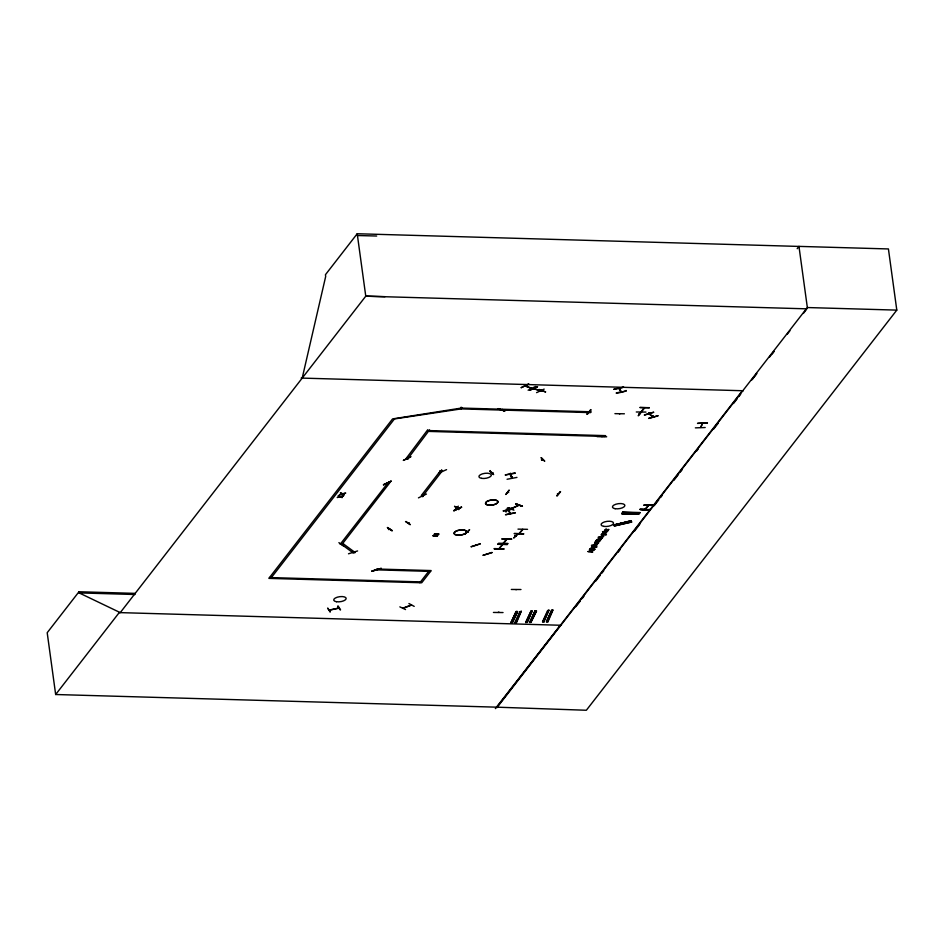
<?xml version="1.0" encoding="UTF-8"?>
<svg xmlns="http://www.w3.org/2000/svg" width="944" height="944" viewBox="0 0 944 944"><rect width="100%" height="100%" fill="white"/><g stroke="black" fill="none" stroke-linecap="round" stroke-linejoin="round"><path stroke-width="1.42" d="M493.429 612.444L503.034 612.55M494.243 548.901L503.707 549.172M503.848 548.889L494.396 548.594M498.408 543.52L508.061 543.579L498.42 543.437M606.673 436.789L597.033 436.635M636.291 411.985L645.944 412.068M514.244 533.714L523.849 533.867L514.397 533.395M649.507 509.772C629.943 507.376 645.79 512.285 649.484 509.312M644.351 414.959L653.696 412.292M644.528 415.053L653.519 412.209M348.501 553.786L357.587 550.942M510.232 474.761L511.754 478.195M512.096 478.124L511.931 476.862M341.067 544.263L342.07 543.945M388.48 529.431L389.471 529.336M408.103 523.035L409.259 522.834L408.351 523.118M456.672 508.049L455.905 508.32M640.044 512.616L622.592 512.38L639.926 512.627M702.607 423.219L702.265 423.231M383.642 484.803L391.005 481.18M391.288 481.263L383.358 484.779L391.005 481.239M403.395 460.318L410.758 456.754M410.746 456.731L403.466 460.424M418.452 497.866L426.464 494.042M521.194 387.606L528.841 384.066M529.867 390.202L537.478 386.651M497.866 408.835L504.721 410.982L497.901 408.752M498.208 408.587L504.804 411.029M513.961 510.161L507.447 507.789M705.192 427.526L695.362 427.868M405.542 609.553L399.855 606.862M302.21 378.096L325.68 276.486L325.444 274.704L357.21 233.746L798.388 246.408M338.896 542.647L343.215 545.821M405.519 521.607L410.333 524.699L406.026 521.477M327.828 608.243L330.258 612.042L327.78 608.266M465.191 534.033L469.593 529.832M465.097 533.938L469.463 529.749M454.524 510.492L458.324 506.161M505.925 494.491L509.205 490.089L505.842 494.361M590.838 410.085L586.944 414.322L590.72 409.578M590.743 409.991L587.38 414.263M631.147 521.359L630.852 520.781L613.565 525.23L631.04 521.017M631.784 521.997L614.166 525.997L631.583 521.949M631.017 521.206L613.435 525.065L630.863 520.887M499.022 548.747L502.326 544.617M601.729 436.612L602.142 436.6M621.895 513.276L639.135 513.76L621.624 513.772L638.994 513.961L622.002 513.288M622.804 512.108L622.521 512.627L639.725 512.875M494.373 548.688L503.848 548.948M522.15 529.844L522.87 529.442M522.799 529.525L519.389 533.631M645.071 509.559L648.599 505.359L644.669 509.571L645.094 509.111M491.895 472.791L493.063 472.637L492.084 472.72M542.611 459.669L541.443 459.822L542.505 459.551M533.702 388.657L540.051 390.946M603.11 536.168C590.201 538.481 606.921 536.806 603.145 536.086M407.147 458.76L408.174 458.831L407.43 458.595M422.051 495.494L422.782 495.753L421.885 495.683M422.192 496.332L423.101 496.367M441.544 471.127L442.264 471.386L441.863 470.147M456.861 508.58L457.097 508.958M531.413 388.397L524.958 386.002L525.678 386.261M516.226 611.417L510.787 623.193L517.194 611.393M511.365 623.146L516.333 611.417M517.005 611.606L511.978 622.922M512.321 623.111L517.654 611.547L512.073 622.922M520.533 611.488L514.976 622.839M514.787 623.04L519.955 611.535M521.147 611.264L515.931 622.804M516.392 622.957L521.241 611.264M531 611.051L525.678 622.592L531.189 610.839M526.315 622.568L531.649 611.004L526.068 622.379M527.389 622.509L532.239 610.803L526.929 622.344M535.236 610.709L530.363 622.438L529.643 622.474L535.142 610.721M529.737 622.462L534.953 610.933M530.268 622.438L535.484 610.91M530.976 622.214L536.558 610.839L530.882 622.226M542.706 621.73L548.263 610.379M542.517 621.943L547.685 610.426M548.877 610.154L543.378 621.907L544.122 621.86M544.004 621.884L548.971 610.154M546.659 621.6L551.567 610.261L552.334 610.225L547.119 621.766M546.375 621.825L551.685 610.284M552.216 610.249L546.753 621.6M548.086 621.73L547.331 621.789L552.83 610.036M547.968 621.754L552.936 610.025M707.457 422.841L697.51 423.372L707.351 422.959M700.649 427.396L702.607 423.278L700.708 427.384M503.919 543.012L503.128 543.414L506.539 539.166M498.172 612.432L498.869 612.031M516.25 589.705L515.861 589.646M619.842 413.897L619.453 413.838M621.435 391.878L619.181 388.267M518.976 533.679L522.469 529.466M341.303 544.381L341.976 543.98M455.61 508.202L456.389 507.943M329.055 610.107L338.825 608.03M512.167 478.065L510.267 473.369M134.862 593.363L78.977 591.758L47.2 632.716L55.661 694.513L496.839 707.174L742.35 390.733M55.661 694.513L119.263 612.538M271.341 577.61L394.439 418.947L461.12 408.905L590.578 412.622L591.215 411.785L461.758 408.079L461.12 408.905L460.837 407.36M338.247 495.541L339.899 496.662L337.209 497.488L340.265 496.839L342.235 497.606L340.949 496.674L343.592 495.86L340.572 496.497L338.577 495.706M340.395 492.78L342.047 493.901L339.356 494.715L342.412 494.078L344.383 494.845L343.097 493.901L345.74 493.087L342.719 493.724L340.725 492.945M427.726 429.78L405.778 458.973L407.643 458.607M387.5 483.269L388.397 483.34L387.736 483.104L340.159 544.31L341.999 544.358L389.577 483.045L387.677 483.08M407.619 459.02L429.567 429.827M440.046 471.339L421.295 495.506L423.136 495.553L441.886 471.386L440.046 471.339L439.939 470.572M433.249 535.932L434.547 533.95L438.807 534.009L437.296 536.05L433.131 535.779L437.296 536.05M419.879 582.719L428.694 571.344M797.184 248.697L798.966 246.384L888.422 248.945L896.8 310.116L586.354 710.254L496.839 707.174M496.91 707.681L807.344 307.543L798.966 246.384M575.84 606.709L580.348 600.903M582.141 598.579L583.947 596.266M595.652 581.174L600.16 575.368M601.965 573.043L603.759 570.719M618.178 552.146L619.972 549.821M634.392 531.248L639.796 524.274M654.204 505.701L658.711 499.895M660.505 497.571L662.31 495.258M674.028 480.154L678.524 474.348M680.329 472.035L682.134 469.711M696.542 451.138L698.348 448.813M713.652 429.072L718.16 423.266M733.476 403.536L737.075 398.887M738.881 396.563L740.674 394.238M751.436 380.373L756.805 373.458L752.38 379.228M769.336 357.304L773.82 351.534M787.249 334.223L789.927 330.766M803.356 313.455L806.046 309.998M495.352 708.602L560.394 625.258M772.192 353.847L773.986 351.534M456.554 507.565L457.533 507.424L457.58 508.497M508.651 492.272L507.766 492.284M507.435 508.875C508.167 510.421 505.123 509.548 507.388 509.937M509.654 507.66L505.807 511.967L509.182 507.707M497.984 544.169L507.447 544.464L497.818 544.31M511.601 539.036L501.972 539.024L511.471 539.201M499.199 548.44L502.68 544.641M614.922 413.649L624.385 413.791M557.597 493.688L558.435 493.736M560.583 491.694L557.208 495.942M649.33 407.678L639.855 407.501L649.319 407.796M644.386 407.69L641.047 411.903M644.74 407.714L638.238 415.797L641.613 411.537M511.329 589.457L520.97 589.516M475.611 545.431L475.894 545.313M487.269 553.998L487.635 553.868M542.505 459.716L541.549 459.799M527.543 529.324L517.985 529.124M540.428 390.84L539.531 390.769M457.58 508.851L456.967 508.604M501.559 409.708L502.432 409.543M541.384 391.087L541.939 390.792M518.87 505.347L511.436 508.769M518.114 533.702L513.666 538.021L518.067 533.82M649.732 414.086L649.201 412.87M503.659 543.355L506.869 539.177M508.037 510.09L507.919 509.111M509.913 513.453L510.551 513.701M510.562 513.642L508.639 510.256M511.105 508.639L518.445 505.252M402.958 608.113L411.383 605.01M589.221 412.139L590.271 412.174L589.139 412.316M456.79 508.309L457.84 508.344M544.181 389.093L536.581 392.645M528.569 383.984L521.265 387.713M539.024 389.601L545.526 391.984M542.163 390.745L541.762 391.182M501.665 409.873L502.208 409.436M438.653 473.074L446.571 469.64M461.616 507.223L453.627 510.68L461.274 507.14M453.97 510.763L461.592 507.199M516.049 611.629L510.704 623.158M341.232 544.181L342.117 544.11M604.254 531.814C601.481 534.398 606.685 530.41 606.709 532.522C605.411 534.41 600.419 532.428 604.266 531.802M515.743 536.015L514.787 535.909L515.943 535.85M511.471 508.781L511.117 507.931M408.929 603.511L414.204 606.39M403.289 608.231L411.572 605.104M639.725 413.755L638.852 413.743L639.985 413.59M456.884 508.309L456.896 507.376M508.462 492.473L507.648 492.438M471.209 546.777L480.236 543.862M471.186 546.67L480.154 543.85M492.072 552.641L482.903 555.355L491.954 552.429M458.749 509.583L454.512 506.255L458.819 509.477M388.727 529.537L389.542 529.289M392.22 530.658L387.406 527.59L392.197 530.611M371.936 571.073L381.246 568.453L371.971 571.026M467.563 531.861L468.472 531.944L467.41 532.003M652.977 415.844L652.599 416.811L652.882 415.82L653.46 416.988L649.448 413.767M648.681 418.357L657.862 415.679M658.051 415.856L648.717 418.44M541.408 457.71L544.747 461.227L541.006 457.769M613.942 389.188L623.736 387.205L613.978 389.306M626.273 391.111C605.482 394.415 622.592 393.164 626.096 390.486M337.692 606.225L340.076 609.824M329.279 610.225L338.802 608.184M503.282 510.857L513.123 508.958L503.317 510.964M515.4 512.887L505.477 514.74L515.282 512.627M533.879 388.468L534.339 388.857M531.012 387.996L531.755 388.244L525.395 385.907M441.981 471.032L441.721 470.372M422.393 495.86L421.862 495.635M457.25 508.981L456.648 508.792M515.141 473.263L505.17 474.95L515.094 472.885M512.049 477.758L511.459 476.909M507.07 479.269L516.958 477.404M457.592 508.521L456.707 508.486L456.4 507.022M558.187 493.924L557.42 493.901L558.317 493.724M506.716 509.713L506.421 509.087M460.943 408.127L392.586 418.9L268.851 578.389L421.72 582.767L431.184 570.565L376.668 569.008L376.031 569.834L430.547 571.403M441.875 471.032L442.476 471.186M422.546 496.202L422.711 496.544M653.095 417.142L648.988 413.944L648.882 412.965M515.153 535.755L515.837 535.826M621.093 392.008L618.709 388.326M510.149 513.725L508.073 510.043M511.967 477.747L511.801 476.85M357.457 235.528L376.691 236.024M384.999 296.676L365.765 296.18L120.254 612.621L79.131 592.903L78.977 591.758M807.344 307.543L896.8 310.116M806.931 308.841L365.765 296.18L357.21 233.746M301.171 378.072L743.376 390.757M427.833 430.547L605.659 435.644L605.01 436.47L429.036 431.42M622.58 512.403L639.82 512.911M438.818 534.08L434.547 533.95M269.5 577.551L420.517 581.893M79.131 592.903L135.016 594.508M119.215 612.597L561.42 625.282M641.389 411.478L642.085 411.49M511.613 539.083L501.984 538.894M539.071 389.483L545.585 391.866M515.625 503.931L522.067 506.291M653.118 505.406L643.69 505.158L653.059 505.028M640.115 509.406L649.566 509.784M595.888 543.98L597.375 544.393L596.573 545.455L591.428 545.302L597.552 543.638A1.593 0.649 -7.8 0 0 598.343 543.272L598.59 542.942A1.581 0.637 -7.8 0 0 598.402 542.54L595.475 542.458A1.581 0.637 -7.8 0 0 594.696 542.835L594.637 543.567L595.924 543.803M508.415 509.972L508.261 509.04M387.477 527.484L391.784 530.705M338.176 606.06L340.548 609.8M534.056 388.503L540.369 390.816M422.298 496.367L422.865 496.532M560.134 491.6L556.736 495.812M535.472 386.497L528.133 390.214M490.207 470.985L493.629 474.596L489.759 471.209L490.219 470.584M510.374 473.392L509.984 474.431M381.223 568.371L372.172 571.238M649.236 412.906L649.448 413.814M508.415 509.099L508.533 509.984M461.663 407.312L461.758 408.079M456.554 507.14L456.849 508.486M441.485 470.254L441.603 471.209M595.015 543.119L598.012 542.894L595.015 543.119M594.059 547.945L590.177 548.747L593.929 548.853L594.72 547.945L591.204 547.426L594.059 547.945M604.868 534.009L600.986 534.811L606.437 534.67L604.549 534.623L605.541 534.009L605.045 533.608L601.8 533.761L604.868 534.009M602.024 537.773L600.537 538.422L602.024 537.773M606.249 532.333L604.762 532.971L606.249 532.333M608.384 529.584L606.886 530.233L608.384 529.584M529.572 390.132L537.549 386.757L529.572 390.179M599.062 537.927L602.602 537.691L600.313 538.694L598.437 538.151L600.042 537.242L599.062 537.927M605.423 529.737L608.951 529.501L606.673 530.504L604.785 529.962L606.402 529.053L605.493 529.619M607.358 530.658C594.685 533.242 611.11 531.283 607.37 530.646M595.924 541.242C589.858 545.715 607.735 538.965 595.924 541.242M597.245 539.531C591.18 544.004 609.069 537.242 597.245 539.531M593.823 544.7L596.691 544.605L593.823 544.7M596.455 541.301L599.334 541.219L596.455 541.301M597.788 539.59L600.655 539.508L597.882 539.496M588.006 551.544L592.797 551.969L590.767 550.918L594.295 550.033L589.292 549.892L593.375 550.317L589.835 551.001L592.325 551.662L588.006 551.544M589.847 549.172L593.611 549.278L589.847 549.172M591.735 546.729L595.499 546.836L591.735 546.729M594.248 549.278L594.909 549.29L594.248 549.278M596.136 546.836L596.797 546.859L596.136 546.836M434.641 534.623C434.913 537.832 440.565 532.617 434.641 534.623M515.955 503.848L522.457 506.244L515.943 503.825M343.533 543.992L341.775 544.535L353.41 553.09L355.168 552.547L343.533 543.992M603.806 526.386A6.289 2.537 -7.8 0 0 613.541 523.342A6.289 2.537 -7.8 0 0 604.608 521.879A6.289 2.537 -7.8 0 0 603.806 526.386M456.79 535.059A6.313 2.549 -7.8 0 0 466.56 532.003A6.313 2.549 -7.8 0 0 457.592 530.528A6.313 2.549 -7.8 0 0 456.79 535.059M456.813 535.071A6.289 2.537 -7.8 0 0 466.537 532.027A6.289 2.537 -7.8 0 0 457.604 530.563A6.289 2.537 -7.8 0 0 456.813 535.071M488.213 505.075A6.289 2.537 -7.8 0 0 497.948 502.031A6.289 2.537 -7.8 0 0 489.016 500.568A6.313 2.549 -7.8 0 0 488.201 505.099A6.313 2.549 -7.8 0 0 497.972 502.043A6.313 2.549 -7.8 0 0 489.004 500.568A6.289 2.537 -7.8 0 0 488.213 505.075M615.158 508.71A6.289 2.537 -7.8 0 0 624.881 505.677A6.289 2.537 -7.8 0 0 615.948 504.202A6.289 2.537 -7.8 0 0 615.158 508.71M336.43 601.717A6.289 2.537 -7.8 0 0 346.165 598.685A6.289 2.537 -7.8 0 0 337.232 597.21A6.289 2.537 -7.8 0 0 336.43 601.717M481.629 478.36A6.289 2.537 -7.8 0 0 491.352 475.316A6.289 2.537 -7.8 0 0 482.431 473.853A6.289 2.537 -7.8 0 0 481.629 478.36"/></g></svg>
